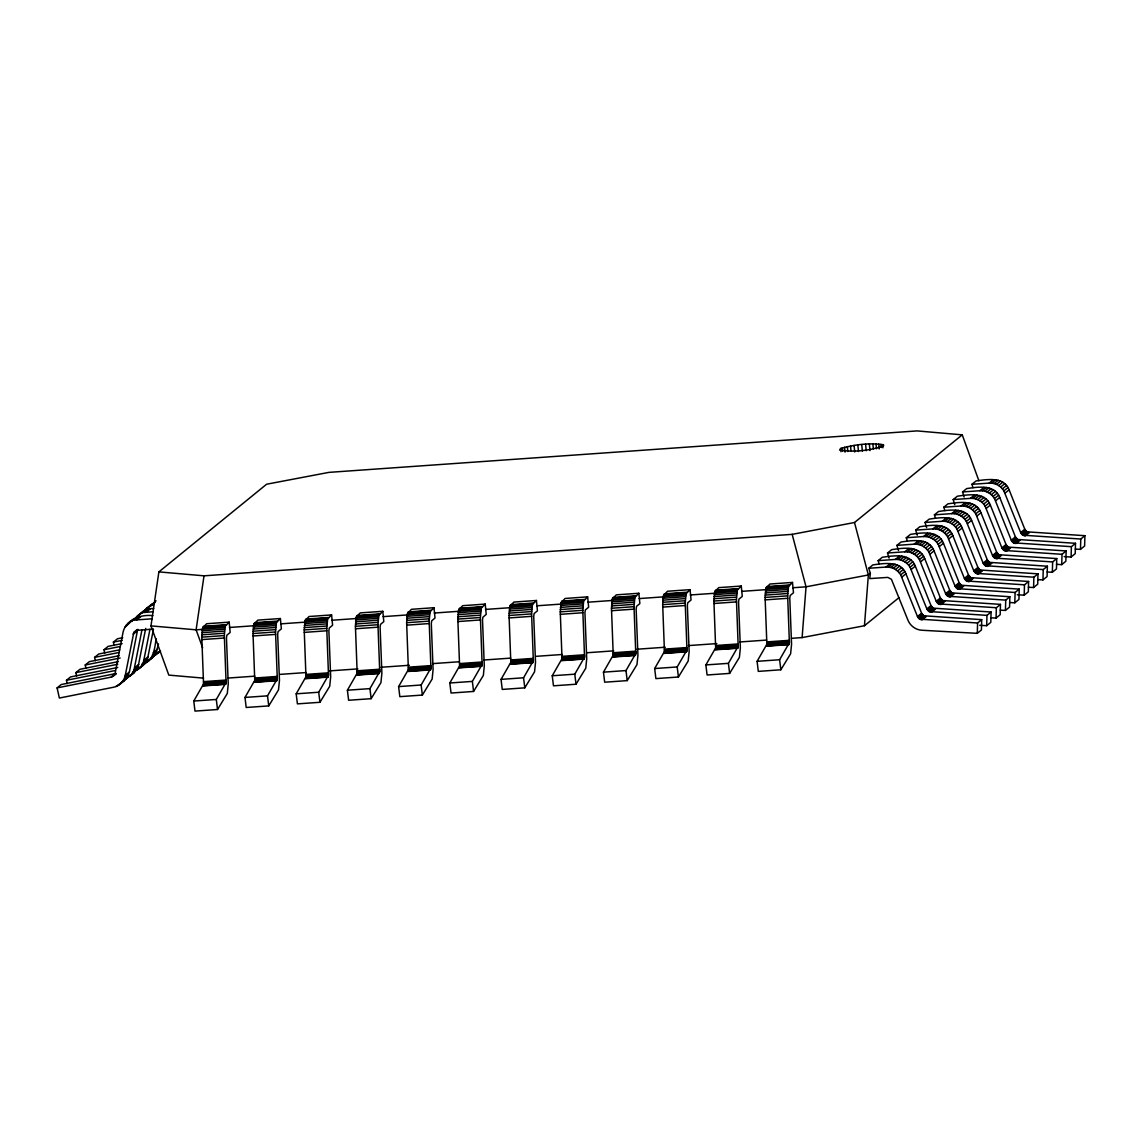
<?xml version="1.0" encoding="UTF-8"?>
<svg xmlns="http://www.w3.org/2000/svg" width="1142" height="1142" viewBox="0 0 1142 1142"><rect width="100%" height="100%" fill="white"/><g stroke="black" fill="none" stroke-linecap="round" stroke-linejoin="round"><path stroke-width="1.5" d="M201.791 637.15L202.676 627.815L206.645 623.732L229.171 622.147L230.17 632.468L226.873 635.223L226.459 637.878L228.243 684.029L227.301 693.494L217.522 709.51L194.996 711.095L193.769 701.045L203.547 684.001L201.791 637.15L224.332 635.566L225.202 626.23L229.171 622.147M253.01 633.539L253.881 624.203L257.849 620.12L280.39 618.536L281.375 628.857L278.077 631.612L277.663 634.267L279.462 680.418L278.505 689.882L268.741 705.899L246.201 707.483L244.988 697.434L254.752 680.389L253.01 633.539L275.536 631.954L276.421 622.618L280.39 618.536M304.215 629.927L305.1 620.591L309.068 616.509L331.594 614.924L332.593 625.245L329.296 628L328.882 630.655L330.666 676.806L329.724 686.271L319.946 702.287L297.405 703.872L296.192 693.822L305.97 676.778L304.215 629.927L326.755 628.343L327.626 619.007L331.594 614.924M355.433 626.316L356.304 616.98L360.272 612.897L382.813 611.313L383.798 621.633L380.5 624.388L380.086 627.044L381.885 673.195L380.928 682.659L371.15 698.676L348.624 700.26L347.396 690.211L357.175 673.166L355.433 626.316L377.959 624.731L378.844 615.395L382.813 611.313M406.638 622.704L407.523 613.368L411.491 609.3L434.017 607.701L435.016 618.022L431.719 620.791L431.305 623.432L433.089 669.583L432.147 679.047L422.369 695.064L399.828 696.649L398.615 686.599L408.393 669.555L406.638 622.704L429.164 621.12L430.049 611.784L434.017 607.701M457.842 619.092L458.727 609.771L462.696 605.688L485.236 604.089L486.221 614.41L482.923 617.18L482.509 619.82L484.294 665.972L483.352 675.436L473.573 691.452L451.047 693.037L449.82 682.987L459.598 665.943L457.842 619.092L480.382 617.508L481.267 608.172L485.236 604.089M509.061 615.481L509.946 606.159L513.914 602.077L536.44 600.478L537.439 610.813L534.128 613.568L533.714 616.209L535.512 662.36L534.556 671.824L524.792 687.841L502.252 689.425L501.038 679.376L510.817 662.331L509.061 615.481L531.587 613.896L532.472 604.561L536.44 600.478M560.265 611.869L561.15 602.548L565.119 598.465L587.645 596.866L588.644 607.201L585.346 609.956L584.932 612.597L586.717 658.748L585.775 668.213L575.996 684.229L553.47 685.814L552.243 675.764L562.021 658.72L560.265 611.869L582.805 610.285L583.676 600.949L587.645 596.866M611.484 608.258L612.355 598.936L616.323 594.854L638.863 593.269L639.863 603.59L636.551 606.345L636.137 608.986L637.935 655.137L636.979 664.601L627.215 680.618L604.675 682.202L603.461 672.153L613.225 655.108L611.484 608.258L634.01 606.673L634.895 597.337L638.863 593.269M662.688 604.66L663.573 595.325L667.542 591.242L690.068 589.657L691.067 599.978L687.769 602.733L687.356 605.388L689.14 651.525L688.198 660.99L678.419 677.006L655.893 678.605L654.666 668.541L664.444 651.511L662.688 604.66L685.229 603.062L686.099 593.726L690.068 589.657M713.907 601.049L714.778 591.713L718.746 587.63L741.286 586.046L742.271 596.367L738.974 599.122L738.56 601.777L740.359 647.914L739.402 657.378L729.638 673.395L707.098 674.993L705.884 664.929L715.649 647.899L713.907 601.049L736.433 599.45L737.318 590.128L741.286 586.046M765.111 597.437L765.997 588.101L769.965 584.019L792.491 582.434L793.49 592.755L790.193 595.51L789.779 598.165L791.563 644.302L790.621 653.766L780.842 669.783L758.302 671.382L757.089 661.332L766.867 644.288L765.111 597.437L787.652 595.838L788.522 586.517L792.491 582.434M217.522 709.51L216.309 699.461L226.073 682.416L224.332 635.566M268.741 705.899L267.514 695.849L277.292 678.805L275.536 631.954M319.946 702.287L318.718 692.238L328.496 675.193L326.755 628.343M371.15 698.676L369.937 688.626L379.715 671.582L377.959 624.731M422.369 695.064L421.141 685.014L430.919 667.97L429.164 621.12M473.573 691.452L472.36 681.403L482.138 664.358L480.382 617.508M524.792 687.841L523.564 677.791L533.343 660.747L531.587 613.896M575.996 684.229L574.783 674.18L584.547 657.135L582.805 610.285M627.215 680.618L625.987 670.568L635.766 653.524L634.01 606.673M678.419 677.006L677.206 666.957L686.97 649.912L685.229 603.062M729.638 673.395L728.41 663.345L738.189 646.301L736.433 599.45M780.842 669.783L779.615 659.733L789.393 642.689L787.652 595.838M977.295 633.339L977.595 623.004L981.72 619.649L981.421 629.97L977.295 633.339L921.822 630.241C915.741 629.913 910.188 625.816 907.947 620.177L891.417 579.294L887.819 577.395L869.761 578.594L870.347 573.355L868.762 568.273L872.888 564.919C883.722 563.349 900.895 560.422 905.934 573.755L921.608 613.197L923.807 615.795L981.72 619.649M986.674 625.702L986.973 615.367L991.099 612.012L990.799 622.347L986.674 625.702L979.736 625.316M996.052 618.065L996.352 607.73L1000.478 604.375L1000.178 614.71L996.052 618.065L990.856 617.779M1005.431 610.428L1005.731 600.107L1009.856 596.738L1009.571 607.073L1005.431 610.428L1000.235 610.142M1014.824 602.805L1015.11 592.47L1019.235 589.115L1018.949 599.436L1014.824 602.805L1009.614 602.505M1024.203 595.168L1024.488 584.832L1028.614 581.478L1028.328 591.813L1024.203 595.168L1017.265 594.782M1033.581 587.53L1033.867 577.21L1037.992 573.841L1037.707 584.176L1033.581 587.53L1028.371 587.245M1042.96 579.908L1043.246 569.572L1047.385 566.218L1047.086 576.539L1042.96 579.908L1037.764 579.608M1052.339 572.27L1052.639 561.935L1056.764 558.581L1056.464 568.916L1052.339 572.27L1047.143 571.985M1061.717 564.633L1062.017 554.298L1066.143 550.944L1065.843 561.279L1061.717 564.633L1056.521 564.348M1071.096 557.01L1071.396 546.675L1075.521 543.307L1075.222 553.642L1071.096 557.01L1064.158 556.611M1080.475 549.373L1080.775 539.038L1084.9 535.684L1084.614 546.019L1080.475 549.373L1075.279 549.088M791.449 638.335L802.112 637.579L806.038 586.817L792.177 534.356L204.018 575.825L158.881 571.885L150.972 625.887L168.816 675.108L203.547 678.134M802.112 637.579L864.451 625.73L868.363 574.968L854.502 522.508L962.235 434.845L978.894 480.782M204.018 575.825L196.11 629.827L202.662 647.871M57.1 687.898L111.245 677.092L116.17 673.495L61.225 684.543L57.1 687.898L59.37 698.048L113.501 687.241C119.353 686.099 124.164 681.217 125.263 675.365L133.757 632.725L136.94 630.341L153.256 629.114M120.267 683.972L126.162 678.819L129.389 671.996L137.54 630.098L133.414 633.467M145.705 628.4L138.082 666.814L133.771 672.981L125.32 678.905L131.416 674.537L133.957 670.183L141.908 630.056M137.454 669.026L134.699 671.268L140.794 666.914L143.335 662.546L149.973 629.271M139.024 668.698L144.934 663.545L147.461 659.191L153.442 629.328M141.651 664.344C153.385 662.274 154.869 648.213 156.04 638.763M148.403 661.075L155.755 653.852L158.524 643.96M152.942 615.681C141.123 614.168 126.191 619.378 123.093 632.026L115.156 673.123L112.044 676.849M133.942 618.793L124.778 627.415M143.321 611.156L134.171 619.778C139.709 614.639 145.005 607.544 153.713 608.657M152.928 604.518L155.997 600.721M146.619 608.358L144.92 610.128L154.869 602.391L146.619 608.358L152.7 603.518M156.211 653.766L153.456 656.008L159.566 651.639M158.881 571.885L266.614 484.222L328.939 472.374L917.097 430.905L962.235 434.845M126.162 625.388L130.288 622.033M135.541 617.751L139.667 614.396M127.847 623.618L136.112 617.665M137.24 615.981L145.491 610.028M131.987 621.02L138.439 616.908M141.365 613.382L147.832 609.271M134.313 620.263L136.755 619.892L140.88 616.537M143.692 612.626L146.133 612.255L150.259 608.9M67.235 683.658L66.479 680.275L70.604 676.906L117.754 667.485M76.614 676.021L75.857 672.638L79.983 669.283L118.411 661.603M85.993 668.384L85.236 665.001L89.362 661.646L119.054 655.708M95.371 660.747L94.615 657.364L98.754 654.009L119.71 649.827M104.75 653.124L104.008 649.741L108.133 646.372L122.094 643.588M114.143 645.487L113.386 642.104L117.512 638.749L122.751 637.693M134.214 632.04L136.969 629.799M133.757 632.725L137.882 629.356M133.186 634.253L137.326 630.898M111.245 677.092L115.371 673.723M113.486 675.993L116.241 673.751M125.263 675.365L129.389 671.996M134.642 667.727L138.767 664.373M144.02 660.09L148.146 656.736M153.399 652.467L157.525 649.099M124.578 677.806L128.703 674.451M133.957 670.183L138.082 666.814M143.335 662.546L147.461 659.191M152.714 654.908L156.839 651.554M123.493 680.104L127.619 676.749M132.872 672.467L136.997 669.112M142.25 664.844L146.376 661.475M151.629 657.207L155.755 653.852M115.942 686.542L124.392 680.603M144.078 663.63L148.203 660.276M118.211 685.428L126.162 678.819M127.59 677.806L135.541 671.182M136.969 670.168L144.934 663.545M146.347 662.531L154.313 655.922M155.726 654.908L159.866 651.54M129.646 676.335L133.771 672.981M157.782 653.438L160.537 651.197M879.197 564.034L878.141 560.651L882.266 557.282C893.101 555.711 910.274 552.785 915.313 566.132L931.001 605.56L933.185 608.158L991.099 612.012M889.104 558.095L887.52 553.013L891.645 549.659C902.48 548.074 919.653 545.148 924.692 558.495L940.38 597.937L942.564 600.535L1000.478 604.375M898.497 550.458L896.898 545.376L901.038 542.022C911.858 540.437 929.031 537.511 934.07 550.858L949.759 590.3L951.943 592.898L1009.856 596.738M907.348 541.137L906.291 537.739L910.417 534.385C921.237 532.814 938.41 529.888 943.449 543.235L959.137 582.663L961.336 585.261L1019.235 589.115M917.254 535.198L915.67 530.116L919.795 526.747C930.616 525.177 947.789 522.251 952.828 535.598L968.516 575.04L970.714 577.638L1028.614 581.478M926.633 527.561L925.049 522.479L929.174 519.125C939.994 517.54 957.167 514.614 962.206 527.961L977.895 567.403L980.093 570.001L1037.992 573.841M935.484 518.24L934.427 514.842L938.553 511.488C949.373 509.917 966.546 506.991 971.599 520.324L987.273 559.766L989.472 562.364L1047.385 566.218M944.862 510.602L943.806 507.219L947.931 503.85C958.766 502.28 975.939 499.354 980.978 512.701L996.652 552.128L998.85 554.726L1056.764 558.581M954.769 504.664L953.185 499.582L957.31 496.228C968.145 494.643 985.318 491.717 990.357 505.064L1006.045 544.506L1008.229 547.104L1066.143 550.944M964.148 497.027L962.563 491.945L966.689 488.59C977.523 487.006 994.696 484.08 999.735 497.427L1015.424 536.868L1017.608 539.467L1075.521 543.307M972.998 487.705L971.942 484.308L976.082 480.953C986.902 479.383 1004.075 476.457 1009.114 489.804L1024.802 529.231L1026.986 531.829L1084.9 535.684M870.347 573.355L868.363 574.968L806.038 586.817L792.791 587.759M868.762 568.273L886.006 567.06L890.132 563.705M878.141 560.651L895.385 559.423L899.511 556.068M887.52 553.013L904.764 551.8L908.889 548.431M896.898 545.376L914.142 544.163L918.268 540.808M906.291 537.739L923.521 536.526L927.647 533.171M915.67 530.116L932.9 528.903L937.025 525.534M925.049 522.479L942.278 521.266L946.404 517.911M934.427 514.842L951.657 513.629L955.797 510.274M943.806 507.219L961.05 505.992L965.176 502.637M953.185 499.582L970.429 498.369L974.554 495M962.563 491.945L979.807 490.732L983.933 487.377M971.942 484.308L989.186 483.095L993.312 479.74M886.006 567.06L888.476 567.089L892.601 563.734M895.385 559.423L897.855 559.452L901.98 556.097M904.764 551.8L907.233 551.814L911.359 548.46M914.142 544.163L916.612 544.192L920.737 540.837M923.521 536.526L925.991 536.554L930.116 533.2M932.9 528.903L935.369 528.917L939.509 525.563M942.278 521.266L944.762 521.294L948.888 517.926M951.657 513.629L954.141 513.657L958.266 510.303M961.05 505.992L963.52 506.02L967.645 502.666M970.429 498.369L972.898 498.397L977.024 495.028M979.807 490.732L982.277 490.76L986.403 487.406M989.186 483.095L991.656 483.123L995.781 479.768M888.476 567.089L890.917 567.517L895.043 564.148M897.855 559.452L900.296 559.88L904.435 556.525M907.233 551.814L909.689 552.243L913.814 548.888M916.612 544.192L919.067 544.606L923.193 541.251M925.991 536.554L928.446 536.983L932.571 533.614M935.369 528.917L937.825 529.346L941.95 525.991M944.762 521.294L947.203 521.708L951.329 518.354M954.141 513.657L956.582 514.086L960.707 510.717M963.52 506.02L965.961 506.448L970.086 503.094M972.898 498.397L975.339 498.811L979.479 495.457M982.277 490.76L984.732 491.174L988.858 487.82M991.656 483.123L994.111 483.551L998.236 480.182M890.917 567.517L893.287 568.316L897.412 564.962M900.296 559.88L902.665 560.679L906.791 557.325M909.689 552.243L912.044 553.056L916.169 549.702M919.067 544.606L921.423 545.419L925.548 542.065M928.446 536.983L930.801 537.782L934.927 534.427M937.825 529.346L940.18 530.159L944.306 526.79M947.203 521.708L949.559 522.522L953.698 519.167M956.582 514.086L958.952 514.885L963.077 511.53M965.961 506.448L968.33 507.262L972.456 503.893M975.339 498.811L977.709 499.625L981.834 496.27M984.732 491.174L987.088 491.988L991.213 488.633M994.111 483.551L996.466 484.351L1000.592 480.996M893.287 568.316L895.499 569.487L899.625 566.132M902.665 560.679L904.878 561.864L909.003 558.495M912.044 553.056L914.257 554.227L918.382 550.872M921.423 545.419L923.635 546.59L927.761 543.235M930.801 537.782L933.014 538.967L937.139 535.598M940.18 530.159L942.393 531.33L946.518 527.975M949.559 522.522L951.771 523.693L955.897 520.338M958.952 514.885L961.15 516.07L965.29 512.701M968.33 507.262L970.543 508.433L974.668 505.078M977.709 499.625L979.922 500.796L984.047 497.441M987.088 491.988L989.3 493.158L993.426 489.804M996.466 484.351L998.679 485.536L1002.804 482.167M895.499 569.487L897.498 571L901.623 567.645M904.878 561.864L906.876 563.377L911.002 560.008M914.257 554.227L916.255 555.74L920.381 552.385M923.635 546.59L925.634 548.103L929.774 544.748M933.014 538.967L935.027 540.466L939.152 537.111M942.393 531.33L944.405 532.843L948.531 529.474M951.771 523.693L953.784 525.206L957.91 521.851M961.15 516.07L963.163 517.569L967.288 514.214M970.543 508.433L972.541 509.946L976.667 506.577M979.922 500.796L981.92 502.309L986.046 498.954M989.3 493.158L991.299 494.672L995.424 491.317M998.679 485.536L1000.678 487.034L1004.817 483.68M897.498 571L899.254 572.813L903.379 569.444M906.876 563.377L908.632 565.176L912.758 561.821M916.255 555.74L918.011 557.539L922.136 554.184M925.634 548.103L927.39 549.916L931.515 546.547M935.027 540.466L936.768 542.279L940.894 538.924M944.405 532.843L946.147 534.642L950.272 531.287M953.784 525.206L955.526 527.004L959.651 523.65M963.163 517.569L964.904 519.382L969.044 516.027M972.541 509.946L974.297 511.744L978.423 508.39M981.92 502.309L983.676 504.107L987.801 500.753M991.299 494.672L993.055 496.485L997.18 493.116M1000.678 487.034L1002.433 488.847L1006.559 485.493M977.595 623.004L919.681 619.15L917.483 616.552L900.695 574.869L904.821 571.514M986.973 615.367L929.06 611.527L926.861 608.929L910.074 567.231L914.2 563.877M996.352 607.73L938.438 603.89L936.254 601.292L919.453 559.594L923.578 556.24M1005.731 600.107L947.817 596.252L945.633 593.654L928.831 551.971L932.957 548.603M1015.11 592.47L957.196 588.63L955.012 586.032L938.21 544.334L942.35 540.98M1024.488 584.832L966.589 580.992L964.39 578.394L947.603 536.697L951.729 533.343M1033.867 577.21L975.967 573.355L973.769 570.757L956.982 529.074L961.107 525.705M1043.246 569.572L985.346 565.718L983.148 563.12L966.36 521.437L970.486 518.083M1052.639 561.935L994.725 558.095L992.526 555.497L975.739 513.8L979.865 510.445M1062.017 554.298L1004.103 550.458L1001.905 547.86L985.118 506.163L989.243 502.808M1071.396 546.675L1013.482 542.821L1011.298 540.223L994.496 498.54L998.622 495.171M1080.775 539.038L1022.861 535.198L1020.677 532.6L1003.875 490.903L1008.001 487.548M901.809 577.124L905.934 573.755M911.188 569.487L915.313 566.132M920.566 561.85L924.692 558.495M929.945 554.227L934.07 550.858M939.324 546.59L943.449 543.235M948.702 538.953L952.828 535.598M958.081 531.315L962.206 527.961M967.46 523.693L971.599 520.324M976.853 516.056L980.978 512.701M986.231 508.418L990.357 505.064M995.61 500.796L999.735 497.427M1004.989 493.158L1009.114 489.804M864.451 625.73L898.968 597.637M917.483 616.552L921.608 613.197M926.861 608.929L931.001 605.56M936.254 601.292L940.38 597.937M945.633 593.654L949.759 590.3M955.012 586.032L959.137 582.663M964.39 578.394L968.516 575.04M973.769 570.757L977.895 567.403M983.148 563.12L987.273 559.766M992.526 555.497L996.652 552.128M1001.905 547.86L1006.045 544.506M1011.298 540.223L1015.424 536.868M1020.677 532.6L1024.802 529.231M917.868 617.337L921.994 613.968M927.247 609.7L931.372 606.345M936.626 602.062L940.765 598.708M946.019 594.44L950.144 591.071M955.397 586.802L959.523 583.448M964.776 579.165L968.901 575.811M974.155 571.528L978.28 568.174M983.533 563.905L987.659 560.536M992.912 556.268L997.037 552.914M1002.291 548.631L1006.416 545.276M1011.669 541.008L1015.795 537.639M1021.048 533.371L1025.188 530.016M918.368 618.036L922.493 614.682M927.747 610.399L931.886 607.044M937.139 602.762L941.265 599.407M946.518 595.139L950.644 591.77M955.897 587.502L960.022 584.147M965.276 579.865L969.401 576.51M974.654 572.242L978.78 568.873M984.033 564.605L988.158 561.25M993.412 556.968L997.537 553.613M1002.79 549.345L1006.93 545.976M1012.183 541.708L1016.309 538.353M1021.562 534.071L1025.687 530.716M918.982 618.65L923.107 615.295M928.36 611.013L932.486 607.658M937.739 603.376L941.864 600.021M947.118 595.753L951.243 592.384M956.496 588.116L960.636 584.761M965.889 580.479L970.015 577.124M975.268 572.856L979.393 569.487M984.647 565.219L988.772 561.864M994.025 557.582L998.151 554.227M1003.404 549.944L1007.529 546.59M1012.783 542.322L1016.908 538.967M1022.161 534.684L1026.287 531.33M919.681 619.15L923.807 615.795M929.06 611.527L933.185 608.158M938.438 603.89L942.564 600.535M947.817 596.252L951.943 592.898M957.196 588.63L961.336 585.261M966.589 580.992L970.714 577.638M975.967 573.355L980.093 570.001M985.346 565.718L989.472 562.364M994.725 558.095L998.85 554.726M1004.103 550.458L1008.229 547.104M1013.482 542.821L1017.608 539.467M1022.861 535.198L1026.986 531.829M920.452 619.535L924.577 616.18M929.831 611.912L933.956 608.543M939.209 604.275L943.335 600.92M948.588 596.638L952.713 593.283M957.967 589.015L962.092 585.646M967.345 581.378L971.471 578.023M976.724 573.741L980.864 570.386M986.117 566.104L990.242 562.749M995.496 558.481L999.621 555.126M1004.874 550.844L1009 547.489M1014.253 543.207L1018.378 539.852M1023.632 535.584L1027.757 532.215M921.266 619.792L925.391 616.437M930.644 612.169L934.77 608.8M940.023 604.532L944.149 601.177M949.402 596.895L953.541 593.54M958.795 589.272L962.92 585.903M968.173 581.635L972.299 578.28M977.552 573.998L981.677 570.643M986.931 566.361L991.056 563.006M996.309 558.738L1000.435 555.369M1005.688 551.101L1009.813 547.746M1015.067 543.464L1019.192 540.109M1024.445 535.841L1028.585 532.472M922.108 619.92L926.233 616.552M931.487 612.283L935.626 608.929M940.865 604.646L945.005 601.292M950.258 597.009L954.384 593.654M959.637 589.386L963.762 586.017M969.016 581.749L973.141 578.394M978.394 574.112L982.52 570.757M987.773 566.489L991.898 563.12M997.152 558.852L1001.277 555.497M1006.53 551.215L1010.656 547.86M1015.909 543.592L1020.049 540.223M1025.302 535.955L1029.427 532.6M150.473 659.177L152.528 657.706M143.15 665.343L138.824 667.913M840.655 448.463L839.57 450.076C854.002 452.36 869.704 450.676 883.537 445.951L883.58 444.923C869.462 442.482 854.416 444.681 840.655 448.463L840.969 451.732M150.744 605.76L153.085 604.989M113.386 642.104L122.108 640.362M104.008 649.741L119.724 646.6M94.615 657.364L119.068 652.482M85.236 665.001L120.167 658.02M75.857 672.638L117.769 664.259M66.479 680.275L115.385 670.497M792.177 534.356L854.502 522.508M146.133 612.255L153.028 611.769M136.755 619.892L152.271 618.793M203.49 626.301L226.016 624.717M254.695 622.69L277.235 621.105M305.913 619.078L328.439 617.494M357.118 615.467L379.658 613.882M408.322 611.869L430.862 610.271M459.541 608.258L482.067 606.659M510.745 604.646L533.285 603.047M561.964 601.035L584.49 599.436M613.168 597.423L635.709 595.824M664.387 593.811L686.913 592.227M715.591 590.2L738.132 588.615M766.81 586.588L789.336 585.004M203.062 626.872L225.588 625.288M254.266 623.261L276.792 621.676M305.471 619.649L328.011 618.065M356.689 616.038L379.215 614.453M407.894 612.426L430.434 610.842M459.113 608.814L481.638 607.23M510.317 605.203L532.857 603.618M561.536 601.591L584.062 600.007M612.74 597.98L635.28 596.395M663.959 594.368L686.485 592.784M715.163 590.757L737.689 589.172M766.368 587.159L788.908 585.56M202.676 627.815L225.202 626.23M253.881 624.203L276.421 622.618M305.1 620.591L327.626 619.007M356.304 616.98L378.844 615.395M407.523 613.368L430.049 611.784M458.727 609.771L481.267 608.172M509.946 606.159L532.472 604.561M561.15 602.548L583.676 600.949M612.355 598.936L634.895 597.337M663.573 595.325L686.099 593.726M714.778 591.713L737.318 590.128M765.997 588.101L788.522 586.517M202.348 629.128L224.888 627.529M253.567 625.516L276.093 623.932M304.771 621.905L327.311 620.32M355.99 618.293L378.516 616.709M407.194 614.682L429.735 613.097M458.413 611.07L480.939 609.485M509.618 607.458L532.143 605.874M560.822 603.847L583.362 602.262M612.041 600.235L634.567 598.651M663.245 596.624L685.785 595.039M714.464 593.012L736.99 591.428M765.668 589.4L788.208 587.816M202.305 629.385L196.11 629.827L150.972 625.887M229.471 627.472L254.78 625.688M280.689 623.86L305.985 622.076M331.894 620.249L357.203 618.464M383.112 616.637L408.408 614.853M434.317 613.026L459.626 611.241M485.521 609.414L509.146 607.758M536.74 605.802L562.05 604.018M587.944 602.191L613.254 600.407M639.163 598.579L664.458 596.795M690.368 594.968L715.677 593.198M741.586 591.37L766.882 589.586M202.091 630.755L224.631 629.171M253.31 627.144L275.836 625.559M304.514 623.532L327.055 621.947M355.733 619.92L378.259 618.336M406.937 616.309L429.478 614.724M458.156 612.697L480.682 611.113M509.361 609.086L531.901 607.501M560.579 605.488L583.105 603.89M611.784 601.877L634.324 600.278M662.988 598.265L685.528 596.666M714.207 594.654L736.733 593.055M765.411 591.042L787.951 589.443M201.92 632.668L224.446 631.083M253.124 629.056L275.665 627.472M304.343 625.445L326.869 623.86M355.547 621.833L378.088 620.249M406.766 618.236L429.292 616.637M457.971 614.624L480.511 613.026M509.189 611.013L531.715 609.414M560.394 607.401L582.92 605.802M611.598 603.79L634.138 602.191M662.817 600.178L685.343 598.594M714.021 596.567L736.561 594.982M765.24 592.955L787.766 591.37M201.82 634.824L224.346 633.239M253.024 631.212L275.565 629.627M304.243 627.6L326.769 626.016M355.447 623.989L377.988 622.404M406.652 620.377L429.192 618.793M457.871 616.766L480.397 615.181M509.075 613.154L531.615 611.57M560.294 609.543L582.82 607.958M611.498 605.931L634.038 604.346M662.717 602.319L685.243 600.735M713.921 598.708L736.462 597.123M765.14 595.11L787.666 593.512M201.863 639.591L224.389 638.007M253.067 635.98L275.593 634.395M304.272 632.383L326.812 630.784M355.49 628.771L378.016 627.172M406.695 625.159L429.235 623.561M457.913 621.548L480.439 619.949M509.118 617.936L531.658 616.337M560.337 614.325L582.863 612.74M611.541 610.713L634.081 609.129M662.76 607.101L685.286 605.517M713.964 603.49L736.49 601.905M765.169 599.878L787.709 598.294M228.172 678.048L254.837 676.164M279.704 674.408L306.356 672.538M329.467 670.896L357.889 668.898M380.985 667.271L409.421 665.272M432.518 663.63L459.17 661.76M484.051 660.005L510.702 658.12M535.584 656.365L562.235 654.494M587.116 652.739L613.768 650.854M636.865 649.227L665.301 647.228M688.398 645.601L716.819 643.588M739.93 641.961L766.582 640.077M203.576 681.631L226.102 680.047M254.78 678.02L277.32 676.435M305.999 674.408L328.525 672.824M357.203 670.797L379.729 669.212M408.408 667.185L430.948 665.6M459.626 663.573L482.152 661.989M510.831 659.962L533.371 658.377M562.05 656.35L584.576 654.766M613.254 652.739L635.794 651.154M664.473 649.127L686.999 647.543M715.677 645.515L738.217 643.931M766.896 641.904L789.422 640.319M203.59 682.473L226.13 680.875M254.809 678.862L277.335 677.277M306.013 675.25L328.539 673.666M357.218 671.639L379.758 670.054M408.436 668.027L430.962 666.443M459.641 664.416L482.181 662.831M510.859 660.804L533.385 659.22M562.064 657.192L584.604 655.608M613.283 653.581L635.808 651.996M664.487 649.969L687.027 648.385M715.706 646.358L738.232 644.773M766.91 642.746L789.436 641.162M203.576 683.273L226.116 681.674M254.794 679.661L277.32 678.062M305.999 676.05L328.539 674.451M357.218 672.438L379.744 670.854M408.422 668.827L430.962 667.242M459.641 665.215L482.167 663.63M510.845 661.603L533.385 660.019M562.064 657.992L584.59 656.407M613.268 654.38L635.808 652.796M664.473 650.769L687.013 649.184M715.691 647.157L738.217 645.573M766.896 643.546L789.436 641.961M203.547 684.001L226.073 682.416M254.752 680.389L277.292 678.805M305.97 676.778L328.496 675.193M357.175 673.166L379.715 671.582M408.393 669.555L430.919 667.97M459.598 665.943L482.138 664.358M510.817 662.331L533.343 660.747M562.021 658.72L584.547 657.135M613.225 655.108L635.766 653.524M664.444 651.511L686.97 649.912M715.649 647.899L738.189 646.301M766.867 644.288L789.393 642.689M203.476 684.643L226.016 683.059M254.695 681.046L277.22 679.447M305.899 677.434L328.439 675.836M357.118 673.823L379.644 672.224M408.322 670.211L430.862 668.612M459.541 666.6L482.067 665.001M510.745 662.988L533.271 661.404M561.95 659.377L584.49 657.792M613.168 655.765L635.694 654.18M664.373 652.153L686.913 650.569M715.591 648.542L738.117 646.957M766.796 644.93L789.336 643.346M203.39 685.2L225.916 683.601M254.595 681.588L277.135 679.99M305.813 677.977L328.339 676.392M357.018 674.365L379.558 672.781M408.236 670.754L430.762 669.169M459.441 667.142L481.981 665.558M510.66 663.531L533.186 661.946M561.864 659.919L584.404 658.334M613.083 656.307L635.609 654.723M664.287 652.696L686.813 651.111M715.492 649.084L738.032 647.5M766.71 645.473L789.236 643.888M203.276 685.628L225.802 684.029M254.48 682.017L277.021 680.418M305.699 678.405L328.225 676.821M356.904 674.794L379.444 673.209M408.122 671.182L430.648 669.597M459.327 667.57L481.867 665.986M510.545 663.959L533.071 662.374M561.75 660.347L584.29 658.763M612.954 656.736L635.494 655.151M664.173 653.124L686.699 651.54M715.377 649.513L737.918 647.928M766.596 645.901L789.122 644.316M203.133 685.928L225.673 684.329M254.352 682.316L276.878 680.718M305.556 678.705L328.097 677.12M356.775 675.093L379.301 673.509M407.98 671.482L430.52 669.897M459.198 667.87L481.724 666.286M510.403 664.259L532.943 662.674M561.621 660.647L584.147 659.062M612.826 657.035L635.366 655.451M664.03 653.424L686.57 651.839M715.249 649.812L737.775 648.228M766.453 646.201L788.994 644.616M193.769 701.045L216.309 699.461M244.988 697.434L267.514 695.849M296.192 693.822L318.718 692.238M347.396 690.211L369.937 688.626M398.615 686.599L421.141 685.014M449.82 682.987L472.36 681.403M501.038 679.376L523.564 677.791M552.243 675.764L574.783 674.18M603.461 672.153L625.987 670.568M654.666 668.541L677.206 666.957M705.884 664.929L728.41 663.345M757.089 661.332L779.615 659.733M1002.433 488.847L1003.875 490.903M993.055 496.485L994.496 498.54M983.676 504.107L985.118 506.163M974.297 511.744L975.739 513.8M964.904 519.382L966.36 521.437M955.526 527.004L956.982 529.074M946.147 534.642L947.603 536.697M936.768 542.279L938.21 544.334M927.39 549.916L928.831 551.971M918.011 557.539L919.453 559.594M908.632 565.176L910.074 567.231M899.254 572.813L900.695 574.869M882.595 444.523L882.923 447.807M880.982 444.209L881.296 447.493M878.769 443.995L879.24 448.92M876.042 443.895L876.514 448.806M872.859 443.895L873.344 448.82M869.347 444.01L869.976 450.562M865.593 444.238L866.236 450.79M861.725 444.552L862.353 451.104M857.842 444.952L858.484 451.518M854.088 445.437L854.716 452.004M850.547 445.994L851.018 450.904M847.35 446.593L847.821 451.504M844.58 447.207L845.051 452.118M842.325 447.835L842.639 451.119"/></g></svg>
